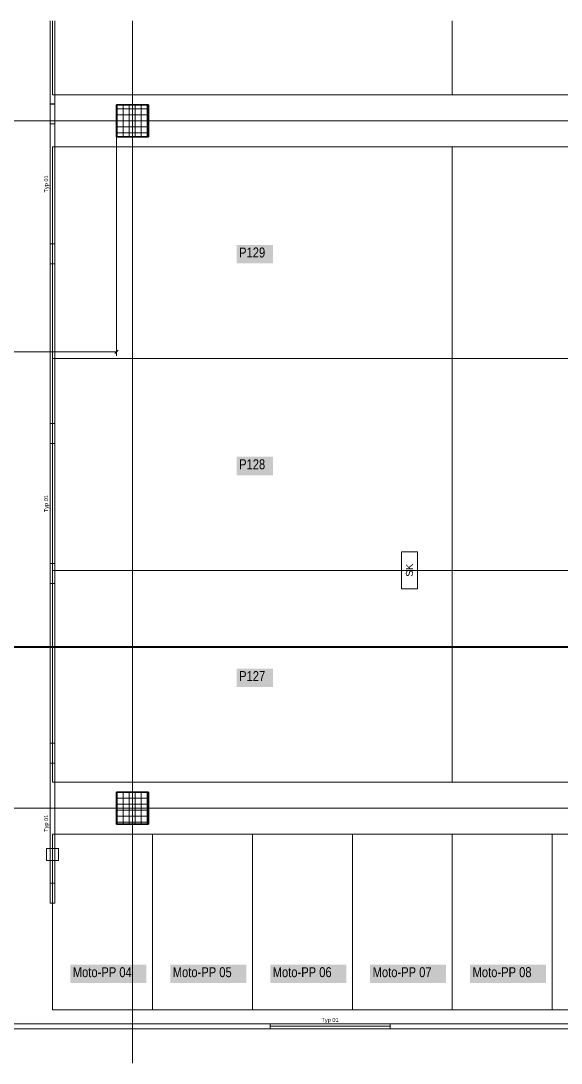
# Model space of a CAD drawing. Extents: x -1132 to 613, y -179 to 712.
# Drawn here: x -540.2 to -405.1, y 96.4 to 357.2 of the extents above; entities that cross this region are included whole.
import ezdxf
from ezdxf.lldxf.tags import DXFTag

# ---------------------------------------------------------------- set-up
doc = ezdxf.new("R2010")
doc.units = 0
doc.layers.get('0').update_dxf_attribs({"lineweight": 13})
for name, color, linetype, lineweight, true_color in [('A-____-MATC-OTLN', 7, 'Strichpunkt - Mittel', 40, 0x0080ff), ('EL01_VVV_Mass', 7, 'Continuous', 13, 0xb2b200), ('EL01_WAN_Leuchten', 7, 'Continuous', 13, 0x0080ff), ('EL01_WAN_Leuchtentyp', 7, 'Continuous', 13, 0x0099ff), ('EL01_WAN_Licht', 7, 'Continuous', 13, 0x0080ff), ('EL01_WAN_Schlaufkasten', 1, 'Continuous', 13, 0xff0000)]:
    doc.layers.add(name, color=color, linetype=linetype, lineweight=lineweight, true_color=true_color)
for name, color, linetype, lineweight in [('C-PRKG-____-IDEN', 7, 'Continuous', 5), ('C-PRKG-____-OTLN', 7, 'Continuous', 9), ('S-COLS-____-MCUT', 7, 'Continuous', 35), ('S-COLS-____-OTLN', 7, 'Continuous', 9), ('S-GRID-____-OTLN', 7, 'Continuous', 5)]:
    doc.layers.add(name, color=color, linetype=linetype, lineweight=lineweight)
doc.styles.get("Standard").update_dxf_attribs({"font": 'arial.ttf'})
tags = doc.linetypes.add('_Rasterlinie_', pattern=[0.375, 0.2, -0.05, 0.075, -0.05]).pattern_tags.tags
tags[10:11] = [DXFTag(74, 4), DXFTag(75, 0), DXFTag(340, '0'), DXFTag(46, 1.0), DXFTag(50, 0.0), DXFTag(44, 0.0), DXFTag(45, 0.0)]
tags[8:9] = [DXFTag(74, 4), DXFTag(75, 0), DXFTag(340, '0'), DXFTag(46, 1.0), DXFTag(50, 0.0), DXFTag(44, 0.0), DXFTag(45, 0.0)]
tags[6:7] = [DXFTag(74, 4), DXFTag(75, 0), DXFTag(340, '0'), DXFTag(46, 1.0), DXFTag(50, 0.0), DXFTag(44, 0.0), DXFTag(45, 0.0)]
tags[4:5] = [DXFTag(74, 4), DXFTag(75, 0), DXFTag(340, '0'), DXFTag(46, 1.0), DXFTag(50, 0.0), DXFTag(44, 0.0), DXFTag(45, 0.0)]
tags = doc.linetypes.add('Strichpunkt - Mittel', pattern=[0.35, 0.15, -0.1, 0, -0.1]).pattern_tags.tags
tags[10:11] = [DXFTag(74, 4), DXFTag(75, 0), DXFTag(340, '0'), DXFTag(46, 1.0), DXFTag(50, 0.0), DXFTag(44, 0.0), DXFTag(45, 0.0)]
tags[8:9] = [DXFTag(74, 4), DXFTag(75, 0), DXFTag(340, '0'), DXFTag(46, 1.0), DXFTag(50, 0.0), DXFTag(44, 0.0), DXFTag(45, 0.0)]
tags[6:7] = [DXFTag(74, 4), DXFTag(75, 0), DXFTag(340, '0'), DXFTag(46, 1.0), DXFTag(50, 0.0), DXFTag(44, 0.0), DXFTag(45, 0.0)]
tags[4:5] = [DXFTag(74, 4), DXFTag(75, 0), DXFTag(340, '0'), DXFTag(46, 1.0), DXFTag(50, 0.0), DXFTag(44, 0.0), DXFTag(45, 0.0)]

# ---------------------------------------------------------------- blocks, each defined once
blk = doc.blocks.new('Referenz-A0UJ2V7QXE', base_point=(-1140.16, -173.77))
at = {"layer": 'A-____-MATC-OTLN', "color": 0, "linetype": 'Strichpunkt - Mittel', "ltscale": 0.4}
blk.add_line((-1115.11, 200.56), (174.71, 200.56), dxfattribs=at)
at = {"layer": 'C-PRKG-____-IDEN', "color": 7, "linetype": 'Continuous', "ltscale": 0.13, "true_color": 0xffffff}
for points in [[(-486.24, 296.47), (-477.17, 296.47), (-486.24, 301.07)], [(-477.17, 296.47), (-486.24, 301.07), (-477.17, 301.07)], [(-486.24, 243.48), (-477.17, 243.48), (-486.24, 248.08)], [(-477.17, 243.48), (-486.24, 248.08), (-477.17, 248.08)], [(-486.24, 190.5), (-477.17, 190.5), (-486.24, 195.09)], [(-477.17, 190.5), (-486.24, 195.09), (-477.17, 195.09)], [(-527.84, 116.41), (-508.83, 116.41), (-527.84, 121)], [(-508.83, 116.41), (-527.84, 121), (-508.83, 121)], [(-502.84, 116.41), (-483.83, 116.41), (-502.84, 121)], [(-483.83, 116.41), (-502.84, 121), (-483.83, 121)], [(-477.84, 116.41), (-458.83, 116.41), (-477.84, 121)], [(-458.83, 116.41), (-477.84, 121), (-458.83, 121)], [(-452.84, 116.41), (-433.83, 116.41), (-452.84, 121)], [(-433.83, 116.41), (-452.84, 121), (-433.83, 121)], [(-427.84, 116.41), (-408.83, 116.41), (-427.84, 121)], [(-408.83, 116.41), (-427.84, 121), (-408.83, 121)]]:
    blk.add_solid(points, dxfattribs=at)
at = {"layer": 'C-PRKG-____-OTLN', "color": 0, "linetype": 'Continuous', "ltscale": 0.13}
for p, q in [((-532.29, 357.16), (-532.29, 338.66)), ((-532.29, 357.16), (-532.29, 338.66)), ((-532.29, 338.66), (-532.29, 357.16)), ((-432.29, 357.16), (-432.29, 338.66)), ((-432.29, 357.16), (-432.29, 338.66)), ((-432.29, 338.66), (-432.29, 357.16)), ((-432.29, 357.16), (-432.29, 338.66)), ((-432.29, 338.66), (-432.29, 357.16)), ((-432.29, 357.16), (-432.29, 338.66)), ((-432.29, 338.66), (-532.29, 338.66)), ((-532.29, 338.66), (-432.29, 338.66)), ((-432.29, 338.66), (-532.29, 338.66)), ((-532.29, 338.66), (-532.29, 338.66)), ((-332.29, 338.66), (-432.29, 338.66)), ((-432.29, 338.66), (-332.29, 338.66)), ((-332.29, 338.66), (-432.29, 338.66)), ((-432.29, 338.66), (-432.29, 338.66)), ((-432.29, 338.66), (-432.29, 338.66)), ((-532.29, 325.63), (-532.29, 272.64)), ((-432.29, 325.63), (-532.29, 325.63)), ((-432.29, 325.63), (-532.29, 325.63)), ((-532.29, 325.63), (-532.29, 272.64)), ((-532.29, 272.64), (-532.29, 325.63)), ((-532.29, 325.63), (-432.29, 325.63)), ((-532.29, 325.63), (-532.29, 325.63)), ((-432.29, 325.63), (-432.29, 272.64)), ((-332.29, 325.63), (-432.29, 325.63)), ((-332.29, 325.63), (-432.29, 325.63)), ((-432.29, 325.63), (-432.29, 272.64)), ((-432.29, 272.64), (-432.29, 325.63)), ((-432.29, 325.63), (-332.29, 325.63)), ((-432.29, 325.63), (-432.29, 325.63)), ((-432.29, 325.63), (-432.29, 272.64)), ((-432.29, 272.64), (-432.29, 325.63)), ((-432.29, 325.63), (-432.29, 272.64)), ((-432.29, 325.63), (-432.29, 325.63)), ((-532.29, 272.64), (-532.29, 219.65)), ((-432.29, 272.64), (-532.29, 272.64)), ((-432.29, 272.64), (-532.29, 272.64)), ((-532.29, 272.64), (-532.29, 219.65)), ((-532.29, 219.65), (-532.29, 272.64)), ((-532.29, 272.64), (-432.29, 272.64)), ((-532.29, 272.64), (-532.29, 272.64)), ((-432.29, 272.64), (-532.29, 272.64)), ((-532.29, 272.64), (-432.29, 272.64)), ((-432.29, 272.64), (-532.29, 272.64)), ((-532.29, 272.64), (-532.29, 272.64)), ((-432.29, 272.64), (-432.29, 219.65)), ((-332.29, 272.64), (-432.29, 272.64)), ((-332.29, 272.64), (-432.29, 272.64)), ((-432.29, 272.64), (-432.29, 219.65)), ((-432.29, 219.65), (-432.29, 272.64)), ((-432.29, 272.64), (-332.29, 272.64)), ((-432.29, 272.64), (-432.29, 272.64)), ((-332.29, 272.64), (-432.29, 272.64)), ((-432.29, 272.64), (-332.29, 272.64)), ((-332.29, 272.64), (-432.29, 272.64)), ((-432.29, 272.64), (-432.29, 272.64)), ((-432.29, 272.64), (-432.29, 219.65)), ((-432.29, 219.65), (-432.29, 272.64)), ((-432.29, 272.64), (-432.29, 219.65)), ((-432.29, 272.64), (-432.29, 272.64)), ((-432.29, 272.64), (-432.29, 272.64)), ((-532.29, 219.65), (-532.29, 166.66)), ((-432.29, 219.65), (-532.29, 219.65)), ((-432.29, 219.65), (-532.29, 219.65)), ((-532.29, 219.65), (-532.29, 166.66)), ((-532.29, 166.66), (-532.29, 219.65)), ((-532.29, 219.65), (-432.29, 219.65)), ((-532.29, 219.65), (-532.29, 219.65)), ((-432.29, 219.65), (-532.29, 219.65)), ((-532.29, 219.65), (-432.29, 219.65)), ((-432.29, 219.65), (-532.29, 219.65)), ((-532.29, 219.65), (-532.29, 219.65)), ((-432.29, 219.65), (-432.29, 166.66)), ((-332.29, 219.65), (-432.29, 219.65)), ((-332.29, 219.65), (-432.29, 219.65)), ((-432.29, 219.65), (-432.29, 166.66)), ((-432.29, 166.66), (-432.29, 219.65)), ((-432.29, 219.65), (-332.29, 219.65)), ((-432.29, 219.65), (-432.29, 219.65)), ((-332.29, 219.65), (-432.29, 219.65)), ((-432.29, 219.65), (-332.29, 219.65)), ((-332.29, 219.65), (-432.29, 219.65)), ((-432.29, 219.65), (-432.29, 219.65)), ((-432.29, 219.65), (-432.29, 166.66)), ((-432.29, 166.66), (-432.29, 219.65)), ((-432.29, 219.65), (-432.29, 166.66)), ((-432.29, 219.65), (-432.29, 219.65)), ((-432.29, 219.65), (-432.29, 219.65)), ((-432.29, 166.66), (-532.29, 166.66)), ((-532.29, 166.66), (-432.29, 166.66)), ((-432.29, 166.66), (-532.29, 166.66)), ((-532.29, 166.66), (-532.29, 166.66)), ((-332.29, 166.66), (-432.29, 166.66)), ((-432.29, 166.66), (-332.29, 166.66)), ((-332.29, 166.66), (-432.29, 166.66)), ((-432.29, 166.66), (-432.29, 166.66)), ((-432.29, 166.66), (-432.29, 166.66)), ((-532.29, 153.66), (-532.29, 109.67)), ((-507.29, 153.66), (-532.29, 153.66)), ((-507.29, 153.66), (-532.29, 153.66)), ((-532.29, 153.66), (-532.29, 109.67)), ((-532.29, 109.67), (-532.29, 153.66)), ((-532.29, 153.66), (-507.29, 153.66)), ((-532.29, 153.66), (-532.29, 153.66)), ((-507.29, 153.66), (-507.29, 109.67)), ((-482.29, 153.66), (-507.29, 153.66)), ((-482.29, 153.66), (-507.29, 153.66)), ((-507.29, 153.66), (-507.29, 109.67)), ((-507.29, 109.67), (-507.29, 153.66)), ((-507.29, 153.66), (-482.29, 153.66)), ((-507.29, 153.66), (-507.29, 153.66)), ((-507.29, 153.66), (-507.29, 109.67)), ((-507.29, 109.67), (-507.29, 153.66)), ((-507.29, 153.66), (-507.29, 109.67)), ((-507.29, 153.66), (-507.29, 153.66)), ((-482.29, 153.66), (-482.29, 109.67)), ((-457.29, 153.66), (-482.29, 153.66)), ((-457.29, 153.66), (-482.29, 153.66)), ((-482.29, 153.66), (-482.29, 109.67)), ((-482.29, 109.67), (-482.29, 153.66)), ((-482.29, 153.66), (-457.29, 153.66)), ((-482.29, 153.66), (-482.29, 153.66)), ((-482.29, 153.66), (-482.29, 109.67)), ((-482.29, 109.67), (-482.29, 153.66)), ((-482.29, 153.66), (-482.29, 109.67)), ((-482.29, 153.66), (-482.29, 153.66)), ((-457.29, 153.66), (-457.29, 109.67)), ((-432.29, 153.66), (-457.29, 153.66)), ((-432.29, 153.66), (-457.29, 153.66)), ((-457.29, 153.66), (-457.29, 109.67)), ((-457.29, 109.67), (-457.29, 153.66)), ((-457.29, 153.66), (-432.29, 153.66)), ((-457.29, 153.66), (-457.29, 153.66)), ((-457.29, 153.66), (-457.29, 109.67)), ((-457.29, 109.67), (-457.29, 153.66)), ((-457.29, 153.66), (-457.29, 109.67)), ((-457.29, 153.66), (-457.29, 153.66)), ((-432.29, 153.66), (-432.29, 109.67)), ((-407.29, 153.66), (-432.29, 153.66)), ((-407.29, 153.66), (-432.29, 153.66)), ((-432.29, 153.66), (-432.29, 109.67)), ((-432.29, 109.67), (-432.29, 153.66)), ((-432.29, 153.66), (-407.29, 153.66)), ((-432.29, 153.66), (-432.29, 153.66)), ((-432.29, 153.66), (-432.29, 109.67)), ((-432.29, 109.67), (-432.29, 153.66)), ((-432.29, 153.66), (-432.29, 109.67)), ((-432.29, 153.66), (-432.29, 153.66)), ((-407.29, 153.66), (-407.29, 109.67)), ((-382.29, 153.66), (-407.29, 153.66)), ((-382.29, 153.66), (-407.29, 153.66)), ((-407.29, 153.66), (-407.29, 109.67)), ((-407.29, 109.67), (-407.29, 153.66)), ((-407.29, 153.66), (-382.29, 153.66)), ((-407.29, 153.66), (-407.29, 153.66)), ((-407.29, 153.66), (-407.29, 109.67)), ((-407.29, 109.67), (-407.29, 153.66)), ((-407.29, 153.66), (-407.29, 109.67)), ((-407.29, 153.66), (-407.29, 153.66)), ((-507.29, 109.67), (-532.29, 109.67)), ((-532.29, 109.67), (-507.29, 109.67)), ((-507.29, 109.67), (-532.29, 109.67)), ((-532.29, 109.67), (-532.29, 109.67)), ((-482.29, 109.67), (-507.29, 109.67)), ((-507.29, 109.67), (-482.29, 109.67)), ((-482.29, 109.67), (-507.29, 109.67)), ((-507.29, 109.67), (-507.29, 109.67)), ((-507.29, 109.67), (-507.29, 109.67)), ((-457.29, 109.67), (-482.29, 109.67)), ((-482.29, 109.67), (-457.29, 109.67)), ((-457.29, 109.67), (-482.29, 109.67)), ((-482.29, 109.67), (-482.29, 109.67)), ((-482.29, 109.67), (-482.29, 109.67)), ((-432.29, 109.67), (-457.29, 109.67)), ((-457.29, 109.67), (-432.29, 109.67)), ((-432.29, 109.67), (-457.29, 109.67)), ((-457.29, 109.67), (-457.29, 109.67)), ((-457.29, 109.67), (-457.29, 109.67)), ((-407.29, 109.67), (-432.29, 109.67)), ((-432.29, 109.67), (-407.29, 109.67)), ((-407.29, 109.67), (-432.29, 109.67)), ((-432.29, 109.67), (-432.29, 109.67)), ((-432.29, 109.67), (-432.29, 109.67)), ((-382.29, 109.67), (-407.29, 109.67)), ((-407.29, 109.67), (-382.29, 109.67)), ((-382.29, 109.67), (-407.29, 109.67)), ((-407.29, 109.67), (-407.29, 109.67)), ((-407.29, 109.67), (-407.29, 109.67))]:
    blk.add_line(p, q, dxfattribs=at)
at = {"layer": 'S-COLS-____-MCUT', "color": 0, "linetype": 'Continuous', "ltscale": 0.35}
for p, q in [((-508.29, 336.16), (-516.29, 336.16)), ((-516.29, 336.16), (-516.29, 328.16)), ((-508.29, 328.16), (-508.29, 336.16)), ((-516.29, 328.16), (-508.29, 328.16)), ((-508.29, 164.16), (-516.29, 164.16)), ((-516.29, 164.16), (-516.29, 156.16)), ((-508.29, 156.16), (-508.29, 164.16)), ((-516.29, 156.16), (-508.29, 156.16))]:
    blk.add_line(p, q, dxfattribs=at)
at = {"layer": 'S-COLS-____-OTLN', "color": 0, "linetype": 'Continuous', "ltscale": 0.13}
for p, q in [((-516.29, 335.13), (-508.29, 335.13)), ((-516.13, 328.16), (-516.13, 336.16)), ((-514.63, 328.16), (-514.63, 336.16)), ((-513.13, 328.16), (-513.13, 336.16)), ((-511.63, 328.16), (-511.63, 336.16)), ((-510.13, 328.16), (-510.13, 336.16)), ((-508.63, 328.16), (-508.63, 336.16)), ((-516.29, 333.63), (-508.29, 333.63)), ((-516.29, 332.13), (-508.29, 332.13)), ((-516.29, 330.63), (-508.29, 330.63)), ((-516.29, 329.13), (-508.29, 329.13)), ((-516.29, 164.13), (-508.29, 164.13)), ((-516.29, 162.63), (-508.29, 162.63)), ((-516.13, 156.16), (-516.13, 164.16)), ((-514.63, 156.16), (-514.63, 164.16)), ((-513.13, 156.16), (-513.13, 164.16)), ((-511.63, 156.16), (-511.63, 164.16)), ((-510.13, 156.16), (-510.13, 164.16)), ((-508.63, 156.16), (-508.63, 164.16)), ((-516.29, 161.13), (-508.29, 161.13)), ((-516.29, 159.63), (-508.29, 159.63)), ((-516.29, 158.13), (-508.29, 158.13)), ((-516.29, 156.63), (-508.29, 156.63))]:
    blk.add_line(p, q, dxfattribs=at)
at = {"layer": 'S-GRID-____-OTLN', "color": 0, "linetype": '_Rasterlinie_', "ltscale": 0.13}
for p, q in [((-512.29, 96.36), (-512.29, 357.16)), ((-1093.73, 332.16), (-191.86, 332.16)), ((-1093.73, 160.16), (174.71, 160.16))]:
    blk.add_line(p, q, dxfattribs=at)
at = {"layer": 'C-PRKG-____-IDEN', "color": 0, "linetype": 'Continuous', "ltscale": 0.13, "char_height": 2.5, "attachment_point": 1}
for s, insert in [('{\\W0.8;\\fArial;P129}', (-485.62, 300.45)), ('{\\W0.8;\\fArial;P128}', (-485.62, 247.46)), ('{\\W0.8;\\fArial;P127}', (-485.62, 194.47)), ('{\\W0.8;\\fArial;Moto-PP 04}', (-527.22, 120.38)), ('{\\W0.8;\\fArial;Moto-PP 05}', (-502.22, 120.38)), ('{\\W0.8;\\fArial;Moto-PP 06}', (-477.22, 120.38)), ('{\\W0.8;\\fArial;Moto-PP 07}', (-452.22, 120.38)), ('{\\W0.8;\\fArial;Moto-PP 08}', (-427.22, 120.38))]:
    blk.add_mtext(s, dxfattribs=dict(at, insert=insert))
blk = doc.blocks.new('Schlaufkasten Decke (multi)-A0UJ2VAUXE', base_point=(-445.02, 215.01))
at = {"color": 0, "linetype": 'ByBlock', "lineweight": -2, "ltscale": 0.13}
for p, q in [((-445.02, 224.29), (-441.02, 224.29)), ((-445.02, 215.01), (-445.02, 224.29)), ((-441.02, 224.29), (-441.02, 215.01)), ((-441.02, 215.01), (-445.02, 215.01))]:
    blk.add_line(p, q, dxfattribs=at)
at = {"color": 0, "linetype": 'ByBlock', "lineweight": -2, "ltscale": 0.13, "insert": (-443.9, 218.07), "char_height": 1.76, "attachment_point": 1, "rotation": 90}
blk.add_mtext('{\\fArial;SK}', dxfattribs=at)
blk = doc.blocks.new('Kabelkanal-A0UJ2VD8XE', base_point=(-532.88, 216.39))
at = {"color": 0, "linetype": 'ByBlock', "lineweight": -2, "ltscale": 0.13}
for p, q in [((-532.88, 256.41), (-532.88, 256.38)), ((-532.88, 256.41), (-531.68, 256.41)), ((-532.88, 216.42), (-532.88, 256.41)), ((-532.88, 256.38), (-531.68, 256.38)), ((-532.88, 216.39), (-532.88, 256.38)), ((-531.68, 256.41), (-531.68, 256.38)), ((-531.68, 256.41), (-531.68, 216.42)), ((-531.68, 256.38), (-531.68, 216.39)), ((-532.88, 216.42), (-532.88, 216.39)), ((-531.68, 216.42), (-532.88, 216.42)), ((-531.68, 216.39), (-532.88, 216.39)), ((-531.68, 216.42), (-531.68, 216.39))]:
    blk.add_line(p, q, dxfattribs=at)
blk = doc.blocks.new('Maß-A0UJ2VDMXE', base_point=(-582.7, 273.33))
at = {"color": 0, "lineweight": -2}
for p, q in [((-516.28, 273.33), (-516.28, 328.16)), ((-582.28, 273.33), (-582.28, 284.8)), ((-582.7, 273.92), (-581.87, 274.75)), ((-516.28, 274.33), (-582.28, 274.33)), ((-516.7, 273.92), (-515.87, 274.75))]:
    blk.add_line(p, q, dxfattribs=at)
at = {"color": 0, "lineweight": -2, "insert": (-552.04, 277.67), "char_height": 2.5, "attachment_point": 1}
blk.add_mtext('{\\fArial;330}', dxfattribs=at)
blk = doc.blocks.new('LED-Langfeldleuchte 37W-A0UJ2VEYXE', base_point=(-532.88, 301.37))
at = {"color": 0, "linetype": 'ByBlock', "lineweight": -2, "ltscale": 0.13}
for p, q in [((-532.88, 331.37), (-532.88, 331.37)), ((-532.88, 301.38), (-532.88, 331.37)), ((-532.88, 331.37), (-531.68, 331.37)), ((-532.88, 301.37), (-532.88, 331.37)), ((-532.88, 331.37), (-531.68, 331.37)), ((-531.68, 331.37), (-531.68, 331.37)), ((-531.68, 331.37), (-531.68, 301.38)), ((-531.68, 331.37), (-531.68, 301.37)), ((-532.88, 301.38), (-532.88, 301.37)), ((-531.68, 301.38), (-532.88, 301.38)), ((-531.68, 301.37), (-532.88, 301.37)), ((-531.68, 301.38), (-531.68, 301.37))]:
    blk.add_line(p, q, dxfattribs=at)
blk = doc.blocks.new('Bemerkung 1-A0UJ2VF0XE', base_point=(-534.38, 314.22))
at = {"color": 0, "lineweight": -2, "insert": (-534.38, 314.22), "char_height": 1, "attachment_point": 1, "rotation": 90}
blk.add_mtext('{\\fArial;Typ 01}', dxfattribs=at)
blk = doc.blocks.new('Kabelkanal-A0UJ2VF8XE', base_point=(-932.88, 104.98))
at = {"color": 0, "linetype": 'ByBlock', "lineweight": -2, "ltscale": 0.13}
for p, q in [((-932.88, 106.18), (-232.88, 106.18)), ((-232.88, 104.98), (-932.88, 104.98))]:
    blk.add_line(p, q, dxfattribs=at)
blk = doc.blocks.new('Kabelkanal-A0UJ2VFOXE', base_point=(-532.88, 256.38))
at = {"color": 0, "linetype": 'ByBlock', "lineweight": -2, "ltscale": 0.13}
for p, q in [((-532.88, 296.4), (-532.88, 296.37)), ((-532.88, 296.4), (-531.68, 296.4)), ((-532.88, 256.41), (-532.88, 296.4)), ((-532.88, 296.37), (-531.68, 296.37)), ((-532.88, 256.38), (-532.88, 296.37)), ((-531.68, 296.4), (-531.68, 296.37)), ((-531.68, 296.4), (-531.68, 256.41)), ((-531.68, 296.37), (-531.68, 256.38)), ((-532.88, 256.41), (-532.88, 256.38)), ((-531.68, 256.41), (-532.88, 256.41)), ((-531.68, 256.38), (-532.88, 256.38)), ((-531.68, 256.41), (-531.68, 256.38))]:
    blk.add_line(p, q, dxfattribs=at)
blk = doc.blocks.new('Kabelkanal-A0UJ2VGGXE', base_point=(-532.88, 336.32))
at = {"color": 0, "linetype": 'ByBlock', "lineweight": -2, "ltscale": 0.13}
for p, q in [((-532.88, 336.35), (-532.88, 357.16)), ((-532.88, 336.32), (-532.88, 357.16)), ((-531.68, 357.16), (-531.68, 336.35)), ((-531.68, 357.16), (-531.68, 336.32)), ((-532.88, 336.35), (-532.88, 336.32)), ((-531.68, 336.35), (-532.88, 336.35)), ((-531.68, 336.32), (-532.88, 336.32)), ((-531.68, 336.35), (-531.68, 336.32))]:
    blk.add_line(p, q, dxfattribs=at)
blk = doc.blocks.new('LED-Langfeldleuchte 37W-A0UJ2VGWXE', base_point=(-532.88, 141.4))
at = {"color": 0, "linetype": 'ByBlock', "lineweight": -2, "ltscale": 0.13}
for p, q in [((-532.88, 171.4), (-532.88, 171.4)), ((-532.88, 141.41), (-532.88, 171.4)), ((-532.88, 171.4), (-531.68, 171.4)), ((-532.88, 141.4), (-532.88, 171.4)), ((-532.88, 171.4), (-531.68, 171.4)), ((-531.68, 171.4), (-531.68, 171.4)), ((-531.68, 171.4), (-531.68, 141.41)), ((-531.68, 171.4), (-531.68, 141.4)), ((-532.88, 141.41), (-532.88, 141.4)), ((-531.68, 141.41), (-532.88, 141.41)), ((-531.68, 141.4), (-532.88, 141.4)), ((-531.68, 141.41), (-531.68, 141.4))]:
    blk.add_line(p, q, dxfattribs=at)
blk = doc.blocks.new('Bemerkung 1-A0UJ2VGYXE', base_point=(-534.38, 154.25))
at = {"color": 0, "lineweight": -2, "insert": (-534.38, 154.25), "char_height": 1, "attachment_point": 1, "rotation": 90}
blk.add_mtext('{\\fArial;Typ 01}', dxfattribs=at)
blk = doc.blocks.new('Kabelkanal-A0UJ2VKUXE', base_point=(-532.88, 136.4))
at = {"color": 0, "linetype": 'ByBlock', "lineweight": -2, "ltscale": 0.13}
for p, q in [((-532.88, 176.42), (-532.88, 176.4)), ((-532.88, 176.42), (-531.68, 176.42)), ((-532.88, 136.43), (-532.88, 176.42)), ((-532.88, 176.4), (-531.68, 176.4)), ((-532.88, 136.4), (-532.88, 176.4)), ((-531.68, 176.42), (-531.68, 176.4)), ((-531.68, 176.42), (-531.68, 136.43)), ((-531.68, 176.4), (-531.68, 136.4)), ((-532.88, 136.43), (-532.88, 136.4)), ((-531.68, 136.43), (-532.88, 136.43)), ((-531.68, 136.4), (-532.88, 136.4)), ((-531.68, 136.43), (-531.68, 136.4))]:
    blk.add_line(p, q, dxfattribs=at)
blk = doc.blocks.new('LED-Langfeldleuchte 37W-A0UJ2VLIXE', base_point=(-532.88, 221.39))
at = {"color": 0, "linetype": 'ByBlock', "lineweight": -2, "ltscale": 0.13}
for p, q in [((-532.88, 251.39), (-532.88, 251.38)), ((-532.88, 221.39), (-532.88, 251.39)), ((-532.88, 251.39), (-531.68, 251.39)), ((-532.88, 221.39), (-532.88, 251.38)), ((-532.88, 251.38), (-531.68, 251.38)), ((-531.68, 251.39), (-531.68, 251.38)), ((-531.68, 251.39), (-531.68, 221.39)), ((-531.68, 251.38), (-531.68, 221.39)), ((-532.88, 221.39), (-532.88, 221.39)), ((-531.68, 221.39), (-532.88, 221.39)), ((-531.68, 221.39), (-532.88, 221.39)), ((-531.68, 221.39), (-531.68, 221.39))]:
    blk.add_line(p, q, dxfattribs=at)
blk = doc.blocks.new('Bemerkung 1-A0UJ2VLKXE', base_point=(-534.38, 234.24))
at = {"color": 0, "lineweight": -2, "insert": (-534.38, 234.24), "char_height": 1, "attachment_point": 1, "rotation": 90}
blk.add_mtext('{\\fArial;Typ 01}', dxfattribs=at)
blk = doc.blocks.new('Deckendose UP-A0UJ2VLMXE', base_point=(-533.78, 147.08))
at = {"color": 0, "lineweight": -2}
for p, q in [((-533.78, 147.08), (-533.78, 150.08)), ((-533.78, 150.08), (-530.78, 150.08)), ((-530.78, 150.08), (-530.78, 147.08)), ((-530.78, 147.08), (-533.78, 147.08))]:
    blk.add_line(p, q, dxfattribs=at)
blk = doc.blocks.new('Kabelkanal-A0UJ2VM6XE', base_point=(-532.88, 296.37))
at = {"color": 0, "linetype": 'ByBlock', "lineweight": -2, "ltscale": 0.13}
for p, q in [((-532.88, 336.39), (-532.88, 336.37)), ((-532.88, 336.39), (-531.68, 336.39)), ((-532.88, 296.4), (-532.88, 336.39)), ((-532.88, 336.37), (-531.68, 336.37)), ((-532.88, 296.37), (-532.88, 336.37)), ((-531.68, 336.39), (-531.68, 336.37)), ((-531.68, 336.39), (-531.68, 296.4)), ((-531.68, 336.37), (-531.68, 296.37)), ((-532.88, 296.4), (-532.88, 296.37)), ((-531.68, 296.4), (-532.88, 296.4)), ((-531.68, 296.37), (-532.88, 296.37)), ((-531.68, 296.4), (-531.68, 296.37))]:
    blk.add_line(p, q, dxfattribs=at)
blk = doc.blocks.new('Kabelkanal-A0UJ2VMEXE', base_point=(-532.88, 176.4))
at = {"color": 0, "linetype": 'ByBlock', "lineweight": -2, "ltscale": 0.13}
for p, q in [((-532.88, 216.42), (-532.88, 216.39)), ((-532.88, 216.42), (-531.68, 216.42)), ((-532.88, 176.42), (-532.88, 216.42)), ((-532.88, 216.39), (-531.68, 216.39)), ((-532.88, 176.4), (-532.88, 216.39)), ((-531.68, 216.42), (-531.68, 216.39)), ((-531.68, 216.42), (-531.68, 176.42)), ((-531.68, 216.39), (-531.68, 176.4)), ((-532.88, 176.42), (-532.88, 176.4)), ((-531.68, 176.42), (-532.88, 176.42)), ((-531.68, 176.4), (-532.88, 176.4)), ((-531.68, 176.42), (-531.68, 176.4))]:
    blk.add_line(p, q, dxfattribs=at)
blk = doc.blocks.new('LED-Langfeldleuchte 37W-A0UJ2VN2XE', base_point=(-477.86, 104.98))
at = {"color": 0, "lineweight": -2}
for p, q in [((-477.86, 104.98), (-477.86, 106.18)), ((-477.86, 105.58), (-447.86, 105.58)), ((-447.86, 104.98), (-447.86, 106.18))]:
    blk.add_line(p, q, dxfattribs=at)
blk = doc.blocks.new('Bemerkung 1-A0UJ2VN4XE', base_point=(-465.01, 106.68))
at = {"color": 0, "lineweight": -2, "insert": (-465.01, 107.68), "char_height": 1, "attachment_point": 1}
blk.add_mtext('{\\fArial;Typ 01}', dxfattribs=at)

msp = doc.modelspace()

# ---------------------------------------------------------------- block references
at = {"color": 9, "lineweight": 25, "ltscale": 0.25, "true_color": 0xc0c0c0}
msp.add_blockref('Referenz-A0UJ2V7QXE', (-1140.16, -173.77), dxfattribs=at)
at = {"layer": 'EL01_VVV_Mass', "linetype": 'Continuous', "ltscale": 0.13}
msp.add_blockref('Maß-A0UJ2VDMXE', (-582.7, 273.33), dxfattribs=at)
at = {"layer": 'EL01_WAN_Leuchten', "ltscale": 0.13}
for name, p in [('Kabelkanal-A0UJ2VGGXE', (-532.88, 336.32)), ('Kabelkanal-A0UJ2VM6XE', (-532.88, 296.37)), ('LED-Langfeldleuchte 37W-A0UJ2VEYXE', (-532.88, 301.37)), ('Kabelkanal-A0UJ2VFOXE', (-532.88, 256.38)), ('Kabelkanal-A0UJ2VD8XE', (-532.88, 216.39)), ('LED-Langfeldleuchte 37W-A0UJ2VLIXE', (-532.88, 221.39)), ('Kabelkanal-A0UJ2VMEXE', (-532.88, 176.4)), ('Kabelkanal-A0UJ2VKUXE', (-532.88, 136.4)), ('LED-Langfeldleuchte 37W-A0UJ2VGWXE', (-532.88, 141.4)), ('Kabelkanal-A0UJ2VF8XE', (-932.88, 104.98)), ('LED-Langfeldleuchte 37W-A0UJ2VN2XE', (-477.86, 104.98))]:
    msp.add_blockref(name, p, dxfattribs=at)
at = {"layer": 'EL01_WAN_Leuchtentyp', "ltscale": 0.13}
for name, p in [('Bemerkung 1-A0UJ2VF0XE', (-534.38, 314.22)), ('Bemerkung 1-A0UJ2VLKXE', (-534.38, 234.24)), ('Bemerkung 1-A0UJ2VGYXE', (-534.38, 154.25)), ('Bemerkung 1-A0UJ2VN4XE', (-465.01, 106.68))]:
    msp.add_blockref(name, p, dxfattribs=at)
at = {"layer": 'EL01_WAN_Licht', "linetype": 'Continuous', "ltscale": 0.13}
msp.add_blockref('Deckendose UP-A0UJ2VLMXE', (-533.78, 147.08), dxfattribs=at)
at = {"layer": 'EL01_WAN_Schlaufkasten', "ltscale": 0.13}
msp.add_blockref('Schlaufkasten Decke (multi)-A0UJ2VAUXE', (-445.02, 215.01), dxfattribs=at)

doc.saveas('drawing.dxf')
